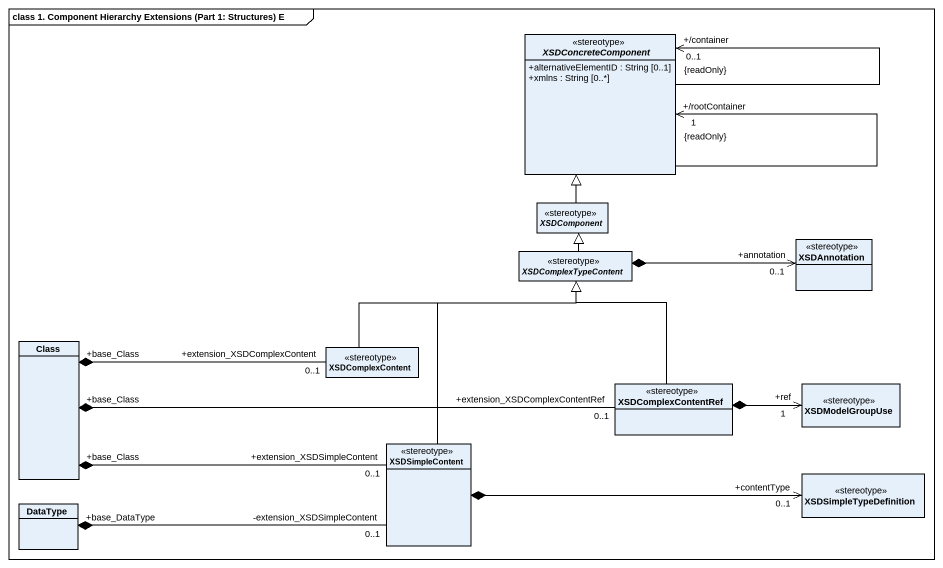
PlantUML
@startuml
mainframe class 1. Component Hierarchy Extensions (Part 1: Structures) E
hide circle
hide empty members
skinparam classAttributeIconSize 0
abstract class XSDConcreteComponent <<stereotype>> {
  +alternativeElementID : String [0..1]
  +xmlns : String [0..*]
}
abstract class XSDComponent <<stereotype>>
abstract class XSDComplexTypeContent <<stereotype>>
class XSDAnnotation <<stereotype>>
class "Class" as Class_
class XSDComplexContent <<stereotype>>
class XSDComplexContentRef <<stereotype>>
class XSDModelGroupUse <<stereotype>>
class XSDSimpleContent <<stereotype>>
class XSDSimpleTypeDefinition <<stereotype>>
class DataType
XSDConcreteComponent --> "+/container\n0..1\n{readOnly}" XSDConcreteComponent
XSDConcreteComponent --> "+/rootContainer\n1\n{readOnly}" XSDConcreteComponent
XSDComponent -up-|> XSDConcreteComponent
XSDComplexTypeContent -up-|> XSDComponent
XSDAnnotation "+annotation\n0..1" <-left-* XSDComplexTypeContent
XSDComplexContent -right-|> XSDComplexTypeContent
XSDComplexContent "+extension_XSDComplexContent\n0..1" -left-* "+base_Class" Class_
XSDComplexContentRef -up-|> XSDComplexTypeContent
XSDComplexContentRef "+extension_XSDComplexContentRef\n0..1" -left-* "+base_Class" Class_
XSDComplexContentRef *-right-> "+ref\n1" XSDModelGroupUse
XSDSimpleContent -up-|> XSDComplexTypeContent
XSDSimpleContent "+extension_XSDSimpleContent\n0..1" -left-* "+base_Class" Class_
XSDSimpleContent *-right-> "+contentType\n0..1" XSDSimpleTypeDefinition
XSDSimpleContent "-extension_XSDSimpleContent\n0..1" -left-* "+base_DataType" DataType
@enduml
